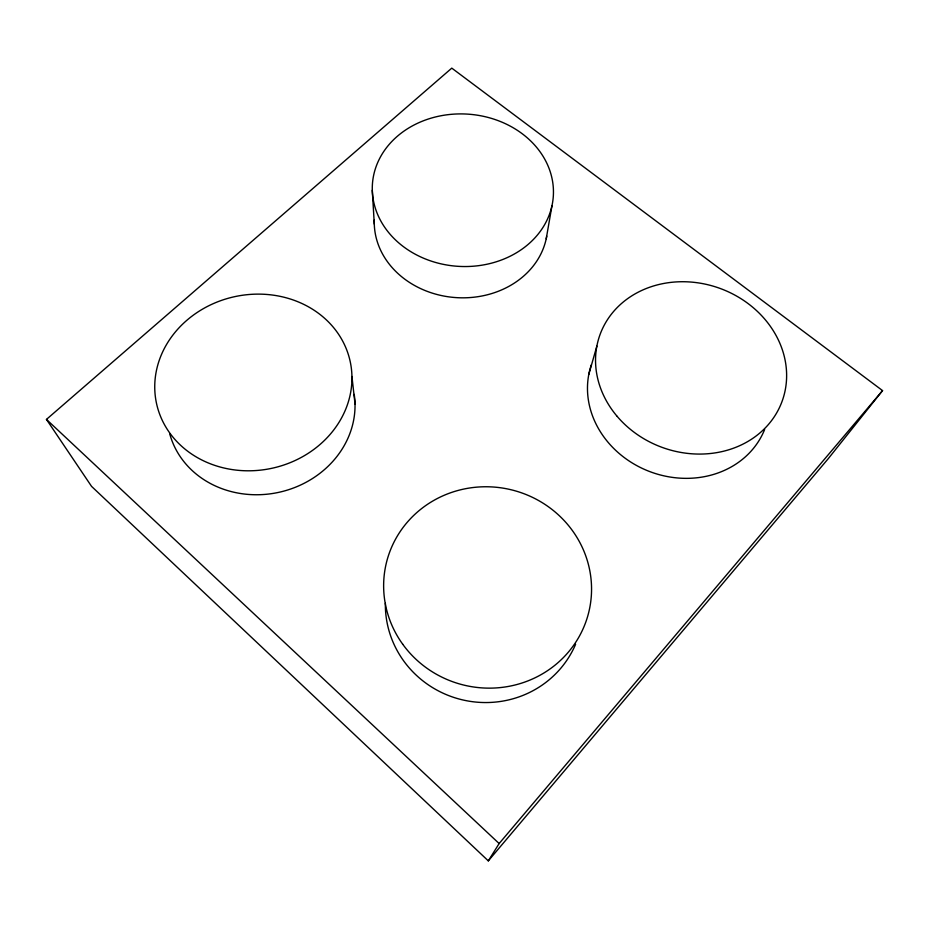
<?xml version="1.0" encoding="UTF-8"?>
<svg xmlns="http://www.w3.org/2000/svg" width="929" height="929" viewBox="0 0 929 929"><rect width="100%" height="100%" fill="white"/><g stroke="black" fill="none" stroke-linecap="round" stroke-linejoin="round"><path stroke-width="1.39" d="M546.217 238.823L551.977 205.681A90.659 76.259 3.8 0 0 432.368 117.786A90.659 76.259 3.8 0 0 404.208 247.242A90.659 76.259 3.8 0 0 551.977 205.681M588.777 374.492L596.859 346.111M488.306 860.869L499.14 843.544L882.55 390.598L451.784 68.131L46.45 419.409L91.565 486.39L488.306 860.869L828.169 458.775L882.55 390.598M46.45 419.409L499.14 843.544M351.94 376.489A99.078 87.802 -12.2 0 1 205.553 461.771A99.078 87.802 -12.2 0 1 202.557 309.113A99.078 87.802 -12.2 0 1 351.94 376.489L355.029 403.987M372.285 190.294L374.294 224.121M546.74 236.117A86.745 73.89 3.8 0 1 453.317 297.385A86.745 73.89 3.8 0 1 374.306 219.987M764.648 429.477A92.517 81.578 20.9 0 1 650.381 471.816A92.517 81.578 20.9 0 1 591.297 364.911M354.216 394.395A94.468 84.516 -13 0 1 278.433 492.416A94.468 84.516 -13 0 1 169.752 433.913M575.608 644.261A99.043 96.14 15 0 1 464.268 700.269A99.043 96.14 15 0 1 385.372 603.316M616.624 415.739A96.953 84.597 20.3 0 0 780.163 406.066A96.953 84.597 20.3 0 0 676.451 281.905A96.953 84.597 20.3 0 0 616.624 415.739M402.675 644.169A104.164 100.483 13.7 0 0 581.995 631.139A104.164 100.483 13.7 0 0 478.098 487.04A104.164 100.483 13.7 0 0 402.675 644.169"/></g></svg>
